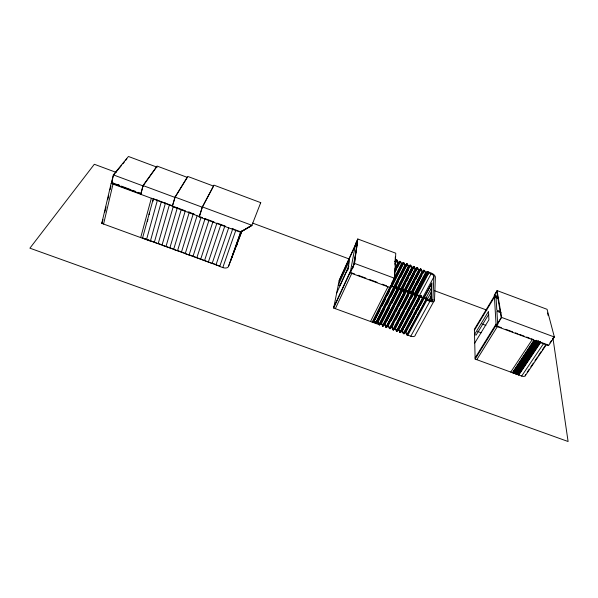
<?xml version="1.0" encoding="UTF-8"?>
<svg xmlns="http://www.w3.org/2000/svg" width="598" height="598" viewBox="0 0 598 598"><rect width="100%" height="100%" fill="white"/><g stroke="black" fill="none" stroke-linecap="round" stroke-linejoin="round"><path stroke-width="0.9" d="M405.25 331.868L406.797 334.85L410.804 336.211A4.754 2.751 28.8 0 0 415.386 334.88L434.499 300.144L435.389 277.248A4.717 2.459 27.7 0 0 431.18 273.009L427.264 271.462L425.776 272.957L414.1 295.001M426.905 299.269L430.695 300.6A3.259 1.764 28.3 0 0 432.87 300.039L433.856 276.216A3.132 1.637 27.7 0 0 431.883 274.228L428.265 272.808M394.68 278.317L395.756 253.208L357.791 238.991L355.571 243.864L350.204 272.838L390.016 287.563L394.68 278.317L354.562 263.419L357.791 238.991M394.381 278.541L394.695 271.32M394.972 265.004L395.323 256.878M430.866 300.435L431.599 283.915L405.579 332.084L403.994 333.826L403.314 333.579L401.781 330.597M431.165 300.316L431.935 282.884L424.109 297.393M416.911 295.33L428.198 274.116L428.31 271.933M407.141 334.88L426.105 299.942L426.232 297.565L426.979 297.841L426.86 300.226L407.873 335.142M415.333 296.698L427.473 273.847L427.585 271.664L426.105 273.166L414.421 295.21M390.016 287.563L401.699 263.972L403.284 262.5L403.949 262.746L405.474 265.467L407.38 264.032L408.92 266.753L410.811 265.318L412.366 268.039L414.242 266.596L415.804 269.324L417.666 267.874L418.906 270.393L421.089 269.152L422.674 271.888L424.505 270.431L426.105 273.166M352.984 267.911L354.621 258.927M354.808 257.917L356.759 247.191M336.681 292.983L348.058 268.225L349.546 260.384L338.296 284.977L339.948 285.582L340.262 283.998M379.595 324.819L333.647 308.045L339.298 280.014L355.414 244.702L357.141 245.344L356.924 246.294L355.234 245.666L339.096 281.008M150.27 241.091L101.765 223.383L111.153 183.369L112.2 181.889M157.207 167.238L128.443 156.482L113.336 174.878L111.437 182.966L141.195 193.984M103.05 219.698L101.765 223.383M104.755 212.425L106.04 206.975M107.745 199.71L108.604 196.077M110.099 189.716L110.951 186.083M113.246 176.066L111.721 182.562L119.593 185.477M103.574 224.048L113.022 184.064L113.672 183.138M140.709 194.305L142.997 185.544L157.02 166.057L187.316 177.389M140.964 193.901L143.057 185.911L156.624 167.021M140.694 237.6L151.346 198.244M142.488 238.251L153.32 198.723L172.575 205.854M149.066 214.6L149.552 212.813M147.437 221.193L147.923 219.414M152.789 201.556L153.275 199.769M161.355 201.698L150.517 240.665M202.528 217.687L172.284 206.497L175.005 197.086L187.735 176.432L213.508 186.083M173.121 207.035L162.043 245.135L173.001 248.873M177.382 207.633L166.035 246.331M181.112 209.995L169.907 247.744M185.373 210.586L173.659 249.373L177.531 250.786L189.357 212.066M193.341 213.538L181.5 251.975M197.048 215.893L185.245 253.604L189.103 255.01L201.025 217.366M260.728 202.655L251.795 225.603L240.448 232.226L199.194 216.962L202.356 206.901L213.942 185.141L260.728 202.655L260.369 203.619M205.002 218.831L193.057 256.198M208.964 220.303L196.906 257.603M212.933 221.768L200.749 259.009M202.356 206.901L251.893 225.297L242.22 230.903M216.895 223.233L204.591 260.407M220.849 224.699L208.425 261.812M224.803 226.164L212.163 263.434L189.977 255.077M228.75 227.621L215.99 264.832L219.817 266.23L142.608 238.034L146.622 239.245L157.461 200.009M232.906 228.436L219.728 266.454L222.792 267.568A4.866 2.878 18.9 0 0 228.443 266.559L242.19 230.492M222.792 267.568L235.762 230.462M228.443 266.559L240.904 231.396M240.882 231.8L230.806 260.242L241.921 230.88M240.62 231.785L240.448 232.226L251.893 225.297M339.948 285.582L348.896 266.095M347.356 270.857L348.499 268.36M333.863 306.953L350.57 270.857M333.647 308.045L350.376 271.911M350.204 272.838L354.562 263.419M335.358 308.673L351.751 273.406M199.194 216.962L202.333 207.237L213.568 186.105M395.584 261.58L396.407 259.928L397.072 260.182L398.582 262.888L400.51 261.468L401.699 263.972L403.605 262.709L404.809 265.213L375.372 323.376L376.052 323.623L377.742 321.911L395.756 286.554L397.685 289.514L399.711 287.922L401.288 290.852L403.299 289.253L404.891 292.183L406.887 290.583L408.494 293.521L410.475 291.906L412.089 294.851L414.055 293.237L415.685 296.182L417.636 294.56L419.273 297.512L421.209 295.883L422.861 298.836L424.782 297.206L426.105 299.942L429.872 301.34A4.911 2.654 28.3 0 0 434.499 300.144M395.084 263.441L396.728 260.137L397.909 262.642L395.009 268.427M395.839 262.657L397.072 260.182M394.942 269.294L398.253 262.686L400.167 261.423L401.355 263.927L391.369 283.736M394.852 270.326L398.582 262.888M394.463 271.933L398.186 264.51M399.015 262.866L399.845 261.214M394.374 272.965L400.167 261.423M395.958 270.535L396.788 268.883M397.618 267.239L400.51 261.468M370.521 321.507L387.953 286.801M393.731 287.959L391.817 284.999L390.12 286.621L372.218 322.128L372.547 322.344L374.251 320.633L392.153 285.216L394.075 288.184L395.756 286.554L395.413 286.33L393.731 287.959L375.723 323.406L374.886 321.35M372.547 322.344L390.464 286.846L392.153 285.216M391.197 285.635L402.028 264.181M376.419 315.475L379.752 308.889M381.83 304.771L391.817 284.999M394.964 278.967L398.29 272.382M400.368 268.263L403.284 262.5M391.952 285.754L403.605 262.709M375.021 319.848L380.022 309.966M382.1 305.847L385.433 299.254M387.519 295.143L389.597 291.024M391.683 286.905L403.53 263.576M393.432 288.326L405.145 265.258L406.715 263.785L408.255 266.499L396.893 288.722M394.164 287.713L405.474 265.467M376.052 323.623L394.075 288.184M395.42 285.979L401.28 274.467M405.04 267.074L406.715 263.785M378.257 320.05L379.095 318.405M382.436 311.827L385.785 305.249M386.622 303.605L391.645 293.73M395.323 287.003L407.044 263.987M395.659 287.04L398.589 281.292M400.682 277.18L407.38 264.032M378.512 321.126L384.798 308.792M386.899 304.681L388.992 300.57M391.085 296.459L396.115 286.591M379.222 324.684L397.341 289.297L399.008 287.66L399.352 287.885L381.232 323.189L379.551 324.901L378.87 324.654L408.591 266.544L410.146 265.064L411.693 267.784L400.271 289.97M397.132 289.783L408.92 266.753M379.551 324.901L397.685 289.514M398.373 288.049L400.055 284.768M402.155 280.664L404.255 276.553M406.363 272.449L410.146 265.064M383.012 318.869L383.856 317.224M387.22 310.654L392.273 300.801M397.326 290.949L410.475 265.273M399.449 287.466L408.711 269.414M409.548 267.777L410.811 265.318M379.782 324.116L380.904 322.972L382.727 325.962L400.952 290.635L402.604 288.991L402.94 289.215L384.723 324.46L383.056 326.179L381.584 323.219L389.59 307.626M391.697 303.515L399.711 287.922M400.608 290.008L412.037 267.829L413.577 266.349L415.132 269.07L403.65 291.219M382.376 325.932L400.585 290.591L399.352 287.885M400.503 291.032L412.366 268.039M402.162 288.475L404.27 284.379M405.115 282.734L408.501 276.179M412.306 268.801L413.577 266.349M383.056 326.179L413.898 266.551M382.727 325.962L384.394 324.243L386.936 319.325M387.781 317.688L388.625 316.05M392.011 309.487L395.824 302.11M397.947 298.013L400.062 293.91M400.907 292.273L402.604 288.991M402.387 289.537L405.773 282.981M406.625 281.344L408.74 277.248M409.585 275.611L414.242 266.596M386.345 322.038L394.396 306.46M395.248 304.823L400.331 294.986M401.183 293.349L403.299 289.253M403.986 291.256L415.475 269.115L417 267.627L418.57 270.356L407.021 292.467M403.882 292.28L415.804 269.324M384.394 324.243L385.067 324.49L386.218 327.241L404.554 291.966L406.192 290.322L406.528 290.546L388.207 325.731L386.555 327.457L385.874 327.211L404.196 291.929L402.94 289.215M406.371 288.087L408.501 283.99M412.321 276.627L417 267.627M404.569 292.377L417.329 267.829M386.555 327.457L404.891 292.183M404.898 292.415L405.75 290.778M406.603 289.148L414.691 273.6M415.535 271.963L417.666 267.874M386.218 327.241L387.878 325.521L391.712 318.151M392.565 316.514L393.417 314.877M395.54 310.788L398.522 305.055M402.783 296.87L406.192 290.322M391.114 320.857L394.949 313.494M395.801 311.857L397.932 307.761M398.784 306.131L405.182 293.857M407.358 292.504L418.906 270.393L420.424 268.906L422.001 271.634L410.392 293.715M407.679 292.714L419.235 270.602M409.309 290.15L410.168 288.513M412.306 284.431L416.148 277.076M418.286 272.987L420.424 268.906M407.791 293.259L410.116 291.869L391.683 327.009L390.046 328.736L389.365 328.481L407.791 293.259L406.528 290.546M387.878 325.521L388.55 325.768L389.717 328.511L420.753 269.115M408.255 293.655L414.668 281.404M415.528 279.774L421.089 269.152M390.046 328.736L408.494 293.521M389.717 328.511L391.354 326.792L395.211 319.437M397.356 315.348L399.494 311.266M400.354 309.629L402.491 305.541M403.351 303.911L404.211 302.274M406.348 298.185L408.494 294.104M393.746 323.772L392.034 327.039L391.354 326.792M395.891 319.683L399.756 312.335M401.893 308.247L408.755 295.18M409.615 293.543L410.475 291.906M411.162 292.938L422.345 271.679L423.84 270.184L425.432 272.92L414.197 294.149M411.05 293.962L422.674 271.888M413.532 289.761L417.397 282.42M418.256 280.791L423.84 270.184M410.116 291.869L411.394 294.59L413.696 293.199L395.166 328.28L393.536 330.006L392.856 329.76L424.169 270.393M392.325 327.726L393.207 329.79L415.909 286.741M416.769 285.111L421.926 275.327M422.786 273.69L424.505 270.431M393.536 330.006L412.089 294.851M396.13 325.611L400.002 318.271M402.155 314.189L406.035 306.849M406.894 305.219L410.774 297.871M411.633 296.242L413.36 292.975M398.53 322.599L395.51 328.309L394.837 328.063L393.207 329.79M399.389 320.969L404.569 311.177M405.429 309.547L409.309 302.207M411.469 298.133L414.055 293.237M414.735 295.083L418.622 287.75M419.49 286.121L423.377 278.788M424.236 277.158L427.264 271.462M414.623 296.1L427.585 271.664M395.809 328.997L396.698 331.06L415.341 295.958L416.941 294.306L417.277 294.522L398.642 329.543L397.027 331.277L396.347 331.03L414.982 295.92L413.696 293.199M397.027 331.277L415.685 296.182M398.746 328.519L400.04 326.074M400.907 324.445L404.809 317.112M406.976 313.038L409.57 308.149M411.738 304.076L414.339 299.194M415.206 297.565L416.941 294.306M399.419 328.765L403.321 321.432M404.188 319.803L408.09 312.477M408.957 310.848L417.636 294.56M396.698 331.06L398.313 329.334L398.986 329.58L400.182 332.339L418.929 297.288L420.514 295.629L420.857 295.846L402.11 330.814L400.51 332.555L399.83 332.309L431.046 273.847M400.51 332.555L419.273 297.512M402.215 329.782L404.831 324.908M405.706 323.279L407.881 319.212M410.497 314.331L412.672 310.265M415.289 305.391L417.464 301.325M418.772 298.88L420.514 295.629M403.358 332.914L402.454 330.844L403.329 329.221M404.203 327.592L408.128 320.274M408.995 318.652L412.926 311.334M413.794 309.704L414.668 308.082M415.543 306.453L419.467 299.135M420.334 297.512L421.209 295.883M403.314 333.579L433.946 276.769M403.665 333.609L422.517 298.619L424.087 296.952L425.754 299.904L406.797 334.85M403.994 333.826L422.861 298.836M405.691 331.053L407.881 326.994M410.505 322.12L412.695 318.061M415.326 313.195L416.201 311.565M417.075 309.943L419.265 305.884M421.896 301.011L424.087 296.952M406.842 334.185L405.922 332.114L408.12 328.055M408.995 326.433L414.698 315.879M415.573 314.256L416.447 312.634M417.329 311.005L419.519 306.953M420.394 305.324L423.025 300.458M425.35 299.187L431.42 287.967M426.882 300.076L431.24 292.063M428.863 300.241L431.053 296.227M410.804 336.211L429.872 301.34M432.122 301.145L433.004 299.523M154.396 242.085L165.489 202.976M172.284 206.497L175.02 197.437L187.346 177.404M169.496 204.456L158.164 243.715L147.407 239.529M494.314 295.165L497.065 290.583L547.058 309.308L554.368 337.01L548.515 345.607L496.176 326.231L494.314 295.165L496.931 296.145M474.408 330.305L494.426 297.094L498.627 298.664M488.671 314.421L476.113 335.112L474.52 334.529L488.499 311.431L488.91 319.825L474.737 343.05M475.111 357.918L496.048 324.116M525.612 374.542A4.799 2.609 33.4 0 1 521.65 376.06L475.141 359.077L496.116 325.245M496.176 326.231L501.632 317.426L497.065 290.583M476.8 359.675L497.813 325.88M510.752 372.076L532.257 339.589M512.389 372.674L533.939 340.21M512.748 372.808L534.306 340.352M513.106 372.935L534.672 340.486M513.458 373.062L535.038 340.621M513.817 373.197L535.404 340.755M514.175 373.324L535.771 340.89M514.527 373.458L536.653 340.255M514.885 373.586L536.511 341.166M515.244 373.713L536.877 341.301M515.596 373.847L537.243 341.436M515.954 373.974L538.125 340.8M516.313 374.109L538.492 340.935M516.665 374.236L538.342 341.839M517.023 374.363L538.708 341.974M517.382 374.498L539.075 342.116M517.733 374.625L539.957 341.48M518.092 374.759L540.323 341.615M518.451 374.886L540.173 342.519M518.802 375.013L540.54 342.654M521.65 376.06L543.462 343.738M527.174 372.24L529.252 369.175M530.807 366.873L533.409 363.046M534.971 360.744L537.565 356.909M538.604 355.376L541.205 351.542M542.244 350.009L545.361 345.412M525.194 375.865L546.535 344.396M549.921 342.931L551.393 340.763M552.38 339.32L553.853 337.152M113.441 175.259L121.618 165.287M122.784 163.859L124.534 161.722M125.707 160.301L126.873 158.874M400.182 332.339L401.251 331.18M395.129 261.603L396.728 260.137M394.8 261.393L396.407 259.928M373.922 320.423L374.602 320.67M377.42 321.694L378.093 321.941M418.929 297.288L417.277 294.522M422.517 298.619L420.857 295.846M397.341 289.297L395.756 286.554M373.145 321.305L378.908 323.406M159.061 243.782L161.385 244.634M178.406 250.854L184.58 253.104M213.023 263.486L215.325 264.331M477.705 331.516L481.128 332.78M175.005 197.086L201.997 207.11M142.997 185.544L175.408 197.579M113.336 174.878L143.535 186.083M117.073 184.401L119.63 185.343M121.342 186.12L130.962 189.686M132.711 190.328L135.335 191.3M137.959 192.272L140.582 193.244M501.371 327.674L496.146 325.738L501.191 317.598L496.781 291.547L494.337 295.614L497.835 296.914M505.729 329.289L512.703 331.868M515.319 332.839L517.935 333.804M519.677 334.454L524.035 336.069M526.651 337.033L529.267 338.005M531.009 338.647L533.625 339.612M536.242 340.583L548.441 345.098L548.515 345.607M111.153 183.369L184.603 210.556M188.056 211.834L194.096 214.069M204.553 218.442L207.132 219.391M207.715 219.608L214.002 221.933M217.433 223.211L225.162 226.066M232.031 228.608L239.761 231.471M354.614 273.974L350.286 272.374L354.322 263.666L357.469 239.962L355.496 244.283L357.215 244.926M358.067 275.252L365.856 278.137M369.31 279.416L377.099 282.293M382.286 284.214L386.607 285.814M481.906 323.922L485.905 325.402M500.22 311.431L496.833 310.175L495.989 296.668M501.184 312.851L496.901 311.259L497.745 324.744M116.184 172.396L94.327 164.271L29.9 248.177L568.1 441.518L552.963 338.206M252.565 223.076L349.606 259.136M434.402 290.65L486.862 310.145M501.632 317.426L554.368 337.01M355.571 243.864L357.29 244.507M498.739 297.692L494.367 296.062L474.386 329.244L475.141 359.077M427.473 273.847L428.198 274.116M398.642 329.543L399.83 332.309M395.166 328.28L396.347 331.03M391.683 327.009L392.856 329.76M388.207 325.731L389.365 328.481M384.723 324.46L385.874 327.211M378.377 322.628L378.945 323.996M377.742 321.911L378.87 324.654M374.251 320.633L375.372 323.376M547.499 312.956L548.209 315.647M237.1 244.433A4.679 2.669 19.3 0 1 236.995 245.128"/></g></svg>
